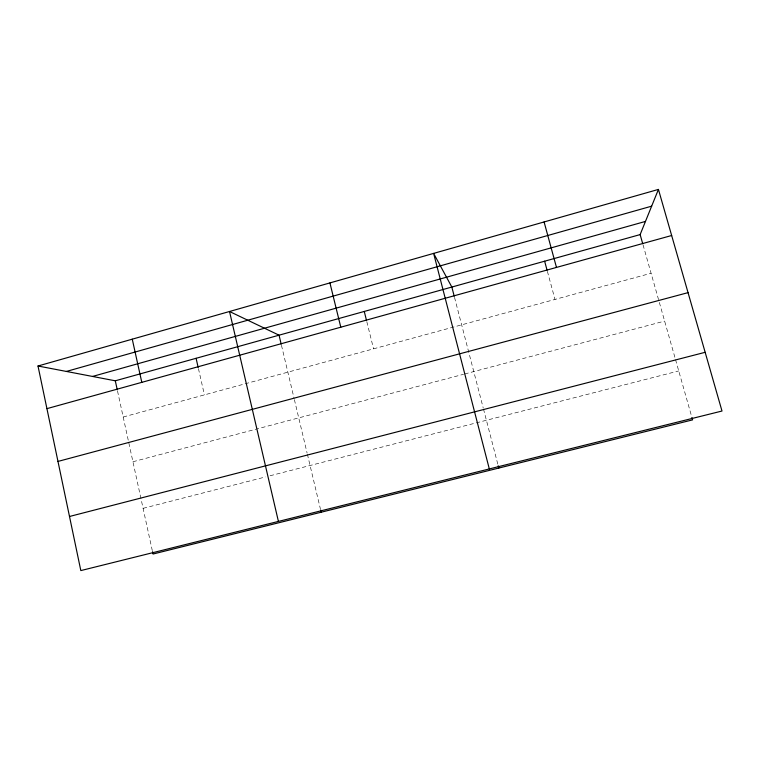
<?xml version="1.0" encoding="UTF-8"?>
<svg xmlns="http://www.w3.org/2000/svg" width="760" height="760" viewBox="0 0 760 760"><rect width="100%" height="100%" fill="white"/><g stroke="black" fill="none" stroke-linecap="round" stroke-linejoin="round"><path stroke-width="0.57" stroke-dasharray="3.8 2.85" d="M123.186 417.012L651.092 273.258M132.934 461.748L463.543 374.291M464.673 373.986L664.63 321.091M143.089 508.336L265.477 476.938M270.047 475.769L678.746 370.937M643.036 244.824L675.212 358.473M675.535 359.613L691.952 417.591M547.38 271.32L555 299.43M454.518 297.359L483.18 407.816M483.474 408.947L497.923 464.635M366.805 321.641L373.559 348.83M281.456 345.277L294.11 398.459M294.386 399.599L307.097 453.036M307.373 454.166L320.368 508.792M198.436 368.59L204.421 394.887M117.515 390.991L152.294 550.591"/><path stroke-width="1.14" d="M642.713 243.694L640.139 234.593L658.436 189.411L38 366.006L80.826 570.589L722 411.027L658.436 189.411M66.395 371.44L651.653 206.169M92.52 376.447L645.468 221.426M38 366.006L115.302 380.808L640.139 234.593M46.93 408.642L671.659 235.505M57.978 461.424L688.047 292.638M69.502 516.486L705.156 352.308M691.952 417.591L692.597 419.872L153.045 554.021L152.541 551.731M544.093 221.958L556.481 267.425M544.635 261.202L547.067 270.19M454.224 296.21L451.839 287.052L433.627 253.403L489.317 468.93M498.218 465.776L498.807 468.046M364.268 311.448L366.519 320.511M329.925 282.919L340.793 327.199M281.181 344.156L279.053 335.188L229.52 311.495L278.416 521.417M320.644 509.931L321.185 512.211M196.089 358.302L198.17 367.441M132.259 339.178L141.797 382.346M115.302 380.808L117.268 389.851"/></g></svg>
